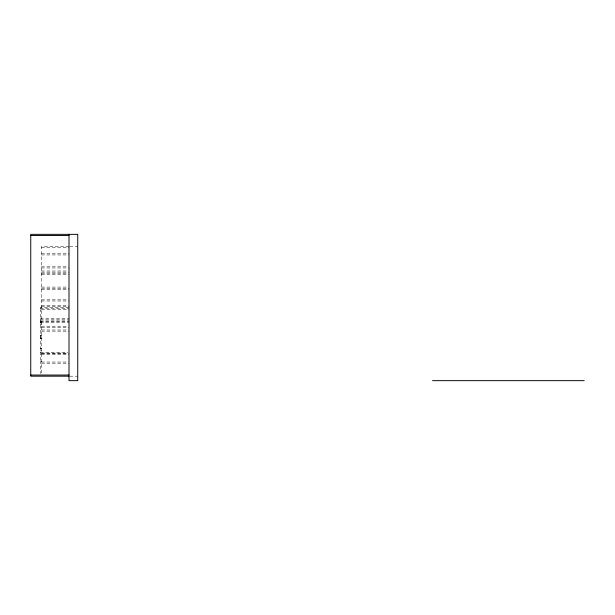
<?xml version="1.0" encoding="UTF-8"?>
<svg xmlns="http://www.w3.org/2000/svg" width="615" height="615" viewBox="0 0 615 615"><rect width="100%" height="100%" fill="white"/><g stroke="black" fill="none" stroke-linecap="round" stroke-linejoin="round"><path stroke-width="0.46" stroke-dasharray="3.08 2.31" d="M69.872 246.4L77.736 246.4M69.003 246.546L41.459 246.546L41.459 375.042M41.459 247.699L69.003 247.699M41.459 253.787L69.003 253.787M41.459 254.941L69.003 254.941M41.459 266.818L68.05 266.818M41.459 267.971L69.003 267.971M41.459 271L68.05 271M41.459 272.153L69.003 272.153M41.459 273.198L68.05 273.198M41.459 274.344L69.003 274.344M41.459 287.09L68.05 287.09M41.459 288.212L69.003 288.243M41.459 289.365L69.003 289.365M41.459 299.843L68.05 299.843M41.459 300.989L69.003 300.989M41.459 305.424L68.05 305.424M41.459 306.578L69.003 306.578M69.003 307.369L40.313 307.369L40.313 309.66L69.003 309.66M40.313 308.515L69.003 308.515M41.459 309.914L40.313 309.914L40.313 361.528L41.459 361.528M40.313 318.685L69.003 318.685M40.313 319.838L69.003 319.838M40.313 320.984L69.003 320.984M40.313 321.368L69.003 321.368M40.313 322.514L69.003 322.514M40.313 322.706L41.459 322.706M40.313 323.944L41.459 323.944M40.313 324.197L41.459 324.197M41.459 326.488L68.05 326.488M41.459 327.641L69.003 327.641M41.459 329.994L68.05 329.994M41.459 331.147L69.003 331.147M40.313 335.521L41.459 335.521M40.313 335.775L41.459 335.775M40.313 336.728L41.459 336.728M40.313 337.812L41.459 337.812M40.313 338.219L41.459 338.219M40.313 338.473L41.459 338.473M40.313 348.521L41.459 348.521M40.313 348.774L41.459 348.774M40.313 350.565L41.459 350.565M40.313 352.503L68.05 352.503M41.459 353.141L68.05 353.141M41.459 353.648L69.003 353.648M41.459 354.286L69.003 354.286M41.459 361.781L40.313 361.781L40.313 373.62M41.459 362.035L68.05 362.035M41.459 363.188L69.003 363.188M69.872 376.188L77.736 376.188"/><path stroke-width="0.92" d="M30.75 235.491L69.003 235.491M30.75 375.042L69.003 375.042M69.003 376.188L30.75 376.188L30.75 234.346L77.736 234.346L77.736 380.654L69.003 380.654L69.003 234.346M432.53 380.654L584.25 380.654"/></g></svg>
